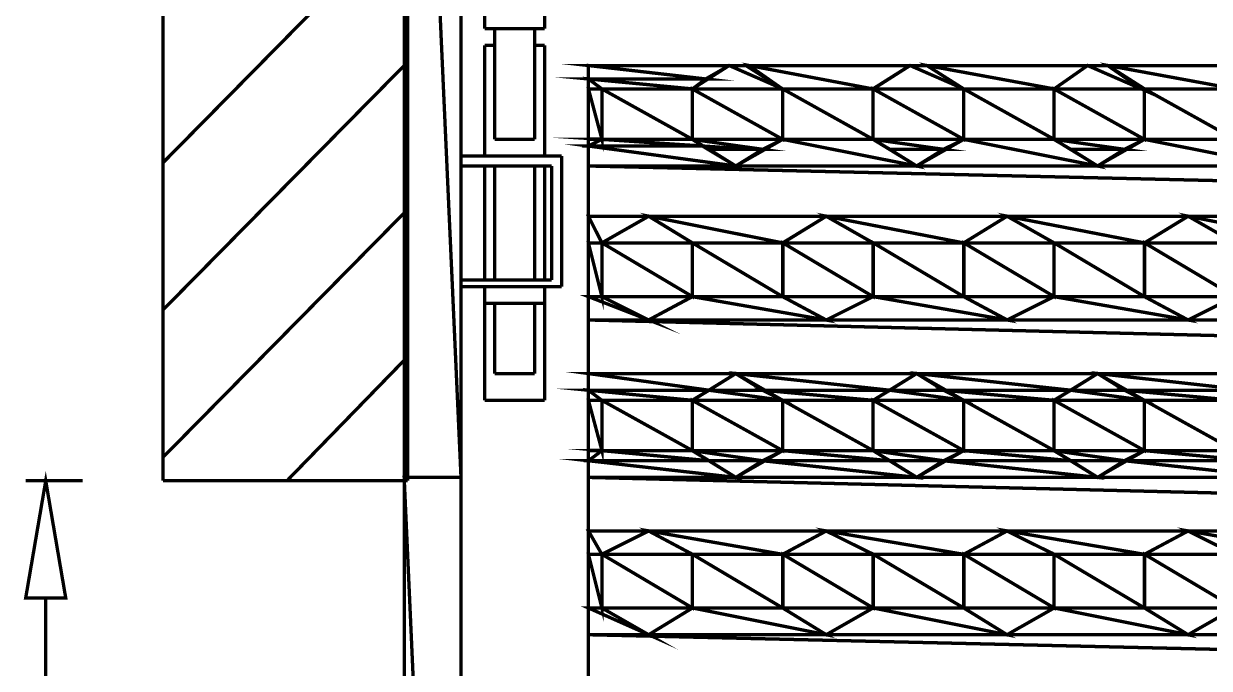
# Model space of a CAD drawing. Header units: metres. Extents: x 3290 to 4536, y 1562 to 1983.
# Drawn here: x 4145.68 to 4155, y 1692.69 to 1697.76 of the extents above; entities that cross this region are included whole.
import ezdxf

# ---------------------------------------------------------------- set-up
doc = ezdxf.new("R2010")
doc.units = ezdxf.units.M
for name, color, linetype in [('C00-00-00-BLACK', 7, 'Continuous'), ('C62-64-65', 252, 'Continuous'), ('C93-95-97', 253, 'Continuous'), ('CC6-C8-CA', 254, 'Continuous')]:
    doc.layers.add(name, color=color, linetype=linetype)

msp = doc.modelspace()

# ---------------------------------------------------------------- linework, layer by layer
at = {"layer": 'C00-00-00-BLACK', "const_width": 0.0263}
for points in [[(4146.7716, 1694.1671), (4146.7716, 1708.8327)], [(4148.6947, 1694.1671), (4148.6947, 1708.8594)], [(4148.6682, 1679.0556), (4148.6682, 1703.8042)], [(4149.115, 1703.6986), (4149.115, 1679.0556)], [(4146.7716, 1696.6683), (4148.6947, 1698.618)], [(4149.3008, 1698.2484), (4149.3008, 1697.7223)], [(4149.7741, 1698.2484), (4149.7741, 1697.7223)], [(4149.3008, 1697.7223), (4149.7741, 1697.7223)], [(4149.3795, 1697.7223), (4149.3795, 1696.8522)], [(4149.6952, 1697.7223), (4149.6952, 1696.8522)], [(4149.3008, 1697.5913), (4149.3795, 1697.5913)], [(4149.3008, 1696.7217), (4149.3008, 1697.5913)], [(4149.6952, 1697.5913), (4149.7741, 1697.5913)], [(4149.7741, 1696.7217), (4149.7741, 1697.5913)], [(4146.7716, 1695.5106), (4148.6947, 1697.4596)], [(4150.1172, 1697.4329), (4167.108, 1697.4329)], [(4150.1172, 1689.0604), (4150.1172, 1697.4329)], [(4150.935, 1697.249), (4151.2238, 1697.4329)], [(4151.3549, 1697.4329), (4151.6443, 1697.249)], [(4152.3555, 1697.249), (4152.6449, 1697.4329)], [(4152.7784, 1697.4329), (4153.0679, 1697.249)], [(4153.779, 1697.249), (4154.0418, 1697.4329)], [(4154.2001, 1697.4329), (4154.4889, 1697.249)], [(4150.1172, 1697.3273), (4150.2226, 1697.249)], [(4150.2226, 1697.249), (4150.2226, 1696.8522)], [(4150.935, 1697.249), (4150.935, 1696.8522)], [(4151.6443, 1697.249), (4151.6443, 1696.8522)], [(4152.3555, 1697.249), (4152.3555, 1696.8522)], [(4153.0679, 1697.249), (4153.0679, 1696.8522)], [(4153.779, 1697.249), (4153.779, 1696.8522)], [(4154.4889, 1697.249), (4154.4889, 1696.8522)], [(4149.6952, 1696.8522), (4149.3795, 1696.8522)], [(4150.1172, 1696.8), (4150.2226, 1696.8522)], [(4150.935, 1696.8522), (4151.276, 1696.6428)], [(4151.276, 1696.6428), (4151.6443, 1696.8522)], [(4152.3555, 1696.8522), (4152.6977, 1696.6428)], [(4152.6977, 1696.6428), (4153.0679, 1696.8522)], [(4153.779, 1696.8522), (4154.1206, 1696.6428)], [(4154.1206, 1696.6428), (4154.4889, 1696.8522)], [(4149.115, 1696.7217), (4149.9057, 1696.7217)], [(4149.9057, 1695.6944), (4149.9057, 1696.7217)], [(4149.115, 1696.6428), (4149.8271, 1696.6428)], [(4149.3008, 1695.7466), (4149.3008, 1696.6428)], [(4149.3795, 1696.6428), (4149.3795, 1695.7466)], [(4149.6952, 1696.6428), (4149.6952, 1695.7466)], [(4149.7741, 1695.7466), (4149.7741, 1696.6428)], [(4149.8271, 1695.7466), (4149.8271, 1696.6428)], [(4146.7716, 1694.3516), (4148.6947, 1696.3006)], [(4150.2226, 1696.0379), (4150.5905, 1696.2478)], [(4150.5905, 1696.2478), (4150.935, 1696.0379)], [(4151.6443, 1696.0379), (4151.9871, 1696.2478)], [(4151.9871, 1696.2478), (4152.3555, 1696.0379)], [(4153.0679, 1696.0379), (4153.4088, 1696.2478)], [(4153.4088, 1696.2478), (4153.779, 1696.0379)], [(4154.4889, 1696.0379), (4154.8324, 1696.2478)], [(4154.8324, 1696.2478), (4155.2001, 1696.0379)], [(4150.2226, 1696.0379), (4150.2226, 1695.6155)], [(4150.935, 1696.0379), (4150.935, 1695.6155)], [(4151.6443, 1696.0379), (4151.6443, 1695.6155)], [(4152.3555, 1696.0379), (4152.3555, 1695.6155)], [(4153.0679, 1696.0379), (4153.0679, 1695.6155)], [(4153.779, 1696.0379), (4153.779, 1695.6155)], [(4154.4889, 1696.0379), (4154.4889, 1695.6155)], [(4149.115, 1695.7466), (4149.8271, 1695.7466)], [(4149.115, 1695.6944), (4149.9057, 1695.6944)], [(4149.3008, 1694.8), (4149.3008, 1695.6944)], [(4149.7741, 1694.8), (4149.7741, 1695.6944)], [(4150.2226, 1695.6155), (4150.5905, 1695.4317)], [(4150.5905, 1695.4317), (4150.935, 1695.6155)], [(4151.6443, 1695.6155), (4151.9871, 1695.4317)], [(4151.9871, 1695.4317), (4152.3555, 1695.6155)], [(4153.0679, 1695.6155), (4153.4088, 1695.4317)], [(4153.4088, 1695.4317), (4153.779, 1695.6155)], [(4154.4889, 1695.6155), (4154.8324, 1695.4317)], [(4154.8324, 1695.4317), (4155.2001, 1695.6155)], [(4149.7741, 1695.5627), (4149.3008, 1695.5627)], [(4149.3795, 1695.5627), (4149.3795, 1695.0106)], [(4149.6952, 1695.5627), (4149.6952, 1695.0106)], [(4147.7464, 1694.1671), (4148.6947, 1695.1423)], [(4149.3795, 1695.0106), (4149.6952, 1695.0106)], [(4150.935, 1694.8), (4151.276, 1695.0106)], [(4151.276, 1695.0106), (4151.6443, 1694.8)], [(4152.3555, 1694.8), (4152.6977, 1695.0106)], [(4152.6977, 1695.0106), (4153.0679, 1694.8)], [(4153.779, 1694.8), (4154.1206, 1695.0106)], [(4154.1206, 1695.0106), (4154.4889, 1694.8)], [(4150.1172, 1694.8795), (4150.2226, 1694.8)], [(4149.3008, 1694.8), (4149.7741, 1694.8)], [(4150.2226, 1694.8), (4150.2226, 1694.4044)], [(4150.935, 1694.8), (4150.935, 1694.4044)], [(4151.6443, 1694.8), (4151.6443, 1694.4044)], [(4152.3555, 1694.8), (4152.3555, 1694.4044)], [(4153.0679, 1694.8), (4153.0679, 1694.4044)], [(4153.779, 1694.8), (4153.779, 1694.4044)], [(4154.4889, 1694.8), (4154.4889, 1694.4044)], [(4150.1172, 1694.3249), (4150.2226, 1694.4044)], [(4150.935, 1694.4044), (4151.276, 1694.1938)], [(4151.276, 1694.1938), (4151.6443, 1694.4044)], [(4152.3555, 1694.4044), (4152.6977, 1694.1938)], [(4152.6977, 1694.1938), (4153.0679, 1694.4044)], [(4153.779, 1694.4044), (4154.1206, 1694.1938)], [(4154.1206, 1694.1938), (4154.4889, 1694.4044)], [(4145.6922, 1694.1671), (4146.139, 1694.1671)], [(4146.7716, 1694.1671), (4148.6947, 1694.1671)], [(4150.2226, 1693.5889), (4150.5905, 1693.7727)], [(4150.5905, 1693.7727), (4150.935, 1693.5889)], [(4151.6443, 1693.5889), (4151.9871, 1693.7727)], [(4151.9871, 1693.7727), (4152.3555, 1693.5889)], [(4153.0679, 1693.5889), (4153.4088, 1693.7727)], [(4153.4088, 1693.7727), (4153.779, 1693.5889)], [(4154.4889, 1693.5889), (4154.8324, 1693.7727)], [(4154.8324, 1693.7727), (4155.2001, 1693.5889)], [(4150.2226, 1693.5889), (4150.2226, 1693.1671)], [(4150.935, 1693.5889), (4150.935, 1693.1671)], [(4151.6443, 1693.5889), (4151.6443, 1693.1671)], [(4152.3555, 1693.5889), (4152.3555, 1693.1671)], [(4153.0679, 1693.5889), (4153.0679, 1693.1671)], [(4153.779, 1693.5889), (4153.779, 1693.1671)], [(4154.4889, 1693.5889), (4154.4889, 1693.1671)], [(4145.8498, 1693.2454), (4145.8498, 1688.4815)], [(4150.2226, 1693.1671), (4150.5905, 1692.9566)], [(4150.5905, 1692.9566), (4150.935, 1693.1671)], [(4151.6443, 1693.1671), (4151.9871, 1692.9566)], [(4151.9871, 1692.9566), (4152.3555, 1693.1671)], [(4153.0679, 1693.1671), (4153.4088, 1692.9566)], [(4153.4088, 1692.9566), (4153.779, 1693.1671)], [(4154.4889, 1693.1671), (4154.8324, 1692.9566)], [(4154.8324, 1692.9566), (4155.2001, 1693.1671)]]:
    msp.add_lwpolyline(points, dxfattribs=at)
msp.add_lwpolyline([(4145.6922, 1693.2454), (4146.0071, 1693.2454), (4145.8498, 1694.1671), (4145.6922, 1693.2454)], close=True, dxfattribs=at)
at = {"layer": 'C00-00-00-BLACK'}
msp.add_lwpolyline([(4145.6922, 1693.2454), (4146.0071, 1693.2454), (4145.8498, 1694.1671), (4145.6922, 1693.2454)], close=True, dxfattribs=at)
at = {"layer": 'C62-64-65', "const_width": 0.0263}
for points in [[(4151.2238, 1697.4329), (4151.6443, 1697.249), (4150.935, 1697.249), (4151.2238, 1697.4329)], [(4151.3549, 1697.4329), (4151.2238, 1697.4329), (4151.6443, 1697.249), (4151.3549, 1697.4329)], [(4152.6461, 1697.4329), (4153.0679, 1697.249), (4152.3573, 1697.249), (4152.6461, 1697.4329)], [(4152.7784, 1697.4329), (4152.6461, 1697.4329), (4153.0679, 1697.249), (4152.7784, 1697.4329)], [(4154.0418, 1697.4329), (4154.4641, 1697.249), (4153.779, 1697.249), (4154.0418, 1697.4329)], [(4154.2001, 1697.4329), (4154.0418, 1697.4329), (4154.4641, 1697.249), (4154.2001, 1697.4329)], [(4150.1172, 1697.3273), (4150.2226, 1697.249), (4150.1172, 1697.249), (4150.1172, 1697.3273)], [(4150.1172, 1697.249), (4150.2226, 1696.854), (4150.1172, 1696.854), (4150.1172, 1697.249)], [(4150.2226, 1697.249), (4150.1172, 1697.249), (4150.2226, 1696.854), (4150.2226, 1697.249)], [(4151.6443, 1697.249), (4150.9331, 1697.249), (4151.6443, 1696.8522), (4151.6443, 1697.249)], [(4150.9331, 1697.249), (4151.6443, 1696.8522), (4150.9331, 1696.8522), (4150.9331, 1697.249)], [(4153.0679, 1697.249), (4152.3555, 1697.249), (4153.0679, 1696.8522), (4153.0679, 1697.249)], [(4152.3555, 1697.249), (4153.0679, 1696.8522), (4152.3555, 1696.8522), (4152.3555, 1697.249)], [(4154.4889, 1697.249), (4153.7772, 1697.249), (4154.4889, 1696.8522), (4154.4889, 1697.249)], [(4153.7772, 1697.249), (4154.4889, 1696.8522), (4153.7772, 1696.8522), (4153.7772, 1697.249)], [(4150.1172, 1696.8522), (4150.2226, 1696.8522), (4150.1172, 1696.8), (4150.1172, 1696.8522)], [(4151.6443, 1696.8522), (4150.9331, 1696.8522), (4151.4865, 1696.7739), (4151.6443, 1696.8522)], [(4150.9331, 1696.8522), (4151.4865, 1696.7739), (4151.0636, 1696.7739), (4150.9331, 1696.8522)], [(4153.0679, 1696.8522), (4152.3555, 1696.8522), (4152.9089, 1696.7739), (4153.0679, 1696.8522)], [(4152.3555, 1696.8522), (4152.9089, 1696.7739), (4152.4871, 1696.7739), (4152.3555, 1696.8522)], [(4154.4889, 1696.8522), (4153.7772, 1696.8522), (4154.3312, 1696.7739), (4154.4889, 1696.8522)], [(4153.7772, 1696.8522), (4154.3312, 1696.7739), (4153.9088, 1696.7739), (4153.7772, 1696.8522)], [(4151.0654, 1696.7739), (4151.4865, 1696.7739), (4151.276, 1696.6428), (4151.0654, 1696.7739)], [(4152.4871, 1696.7739), (4152.9089, 1696.7739), (4152.6977, 1696.6428), (4152.4871, 1696.7739)], [(4153.9107, 1696.7739), (4154.3312, 1696.7739), (4154.1206, 1696.6428), (4153.9107, 1696.7739)], [(4150.5905, 1696.2478), (4150.935, 1696.0379), (4150.2226, 1696.0379), (4150.5905, 1696.2478)], [(4151.9871, 1696.2478), (4152.3555, 1696.0379), (4151.6443, 1696.0379), (4151.9871, 1696.2478)], [(4153.4088, 1696.2478), (4153.779, 1696.0379), (4153.0679, 1696.0379), (4153.4088, 1696.2478)], [(4154.8324, 1696.2478), (4155.2001, 1696.0379), (4154.4889, 1696.0379), (4154.8324, 1696.2478)], [(4150.935, 1696.0379), (4150.2241, 1696.0379), (4150.935, 1695.6155), (4150.935, 1696.0379)], [(4150.2241, 1696.0379), (4150.935, 1695.6155), (4150.2241, 1695.6155), (4150.2241, 1696.0379)], [(4152.3555, 1696.0379), (4151.6461, 1696.0379), (4152.3555, 1695.6155), (4152.3555, 1696.0379)], [(4151.6461, 1696.0379), (4152.3555, 1695.6155), (4151.6461, 1695.6155), (4151.6461, 1696.0379)], [(4153.779, 1696.0379), (4153.0691, 1696.0379), (4153.779, 1695.6155), (4153.779, 1696.0379)], [(4153.0691, 1696.0379), (4153.779, 1695.6155), (4153.0691, 1695.6155), (4153.0691, 1696.0379)], [(4155.2001, 1696.0379), (4154.4902, 1696.0379), (4155.2001, 1695.6155), (4155.2001, 1696.0379)], [(4154.4902, 1696.0379), (4155.2001, 1695.6155), (4154.4902, 1695.6155), (4154.4902, 1696.0379)], [(4150.2226, 1695.6155), (4150.935, 1695.6155), (4150.5905, 1695.4317), (4150.2226, 1695.6155)], [(4151.6443, 1695.6155), (4152.3555, 1695.6155), (4151.9871, 1695.4317), (4151.6443, 1695.6155)], [(4153.0679, 1695.6155), (4153.779, 1695.6155), (4153.4088, 1695.4317), (4153.0679, 1695.6155)], [(4154.4889, 1695.6155), (4155.2001, 1695.6155), (4154.8324, 1695.4317), (4154.4889, 1695.6155)], [(4151.276, 1695.0106), (4151.4865, 1694.8795), (4151.0654, 1694.8795), (4151.276, 1695.0106)], [(4152.6977, 1695.0106), (4152.9089, 1694.8795), (4152.4871, 1694.8795), (4152.6977, 1695.0106)], [(4154.1206, 1695.0106), (4154.3312, 1694.8795), (4153.9107, 1694.8795), (4154.1206, 1695.0106)], [(4150.1172, 1694.8795), (4150.2226, 1694.8), (4150.1172, 1694.8), (4150.1172, 1694.8795)], [(4150.1172, 1694.8), (4150.2226, 1694.4062), (4150.1172, 1694.4062), (4150.1172, 1694.8)], [(4151.4865, 1694.8795), (4151.0636, 1694.8795), (4151.6443, 1694.8), (4151.4865, 1694.8795)], [(4151.0636, 1694.8795), (4151.6443, 1694.8), (4150.9331, 1694.8), (4151.0636, 1694.8795)], [(4152.9089, 1694.8795), (4152.4871, 1694.8795), (4153.0679, 1694.8), (4152.9089, 1694.8795)], [(4152.4871, 1694.8795), (4153.0679, 1694.8), (4152.3555, 1694.8), (4152.4871, 1694.8795)], [(4154.3312, 1694.8795), (4153.9088, 1694.8795), (4154.4889, 1694.8), (4154.3312, 1694.8795)], [(4153.9088, 1694.8795), (4154.4889, 1694.8), (4153.7772, 1694.8), (4153.9088, 1694.8795)], [(4150.2226, 1694.8), (4150.1172, 1694.8), (4150.2226, 1694.4062), (4150.2226, 1694.8)], [(4151.6443, 1694.8), (4150.9331, 1694.8), (4151.6443, 1694.4044), (4151.6443, 1694.8)], [(4150.9331, 1694.8), (4151.6443, 1694.4044), (4150.9331, 1694.4044), (4150.9331, 1694.8)], [(4153.0679, 1694.8), (4152.3555, 1694.8), (4153.0679, 1694.4044), (4153.0679, 1694.8)], [(4152.3555, 1694.8), (4153.0679, 1694.4044), (4152.3555, 1694.4044), (4152.3555, 1694.8)], [(4154.4889, 1694.8), (4153.7772, 1694.8), (4154.4889, 1694.4044), (4154.4889, 1694.8)], [(4153.7772, 1694.8), (4154.4889, 1694.4044), (4153.7772, 1694.4044), (4153.7772, 1694.8)], [(4150.1172, 1694.4044), (4150.2226, 1694.4044), (4150.1172, 1694.3249), (4150.1172, 1694.4044)], [(4151.6443, 1694.4044), (4150.9331, 1694.4044), (4151.4865, 1694.3249), (4151.6443, 1694.4044)], [(4150.9331, 1694.4044), (4151.4865, 1694.3249), (4151.0636, 1694.3249), (4150.9331, 1694.4044)], [(4153.0679, 1694.4044), (4152.3555, 1694.4044), (4152.9089, 1694.3249), (4153.0679, 1694.4044)], [(4152.3555, 1694.4044), (4152.9089, 1694.3249), (4152.4871, 1694.3249), (4152.3555, 1694.4044)], [(4154.4889, 1694.4044), (4153.7772, 1694.4044), (4154.3312, 1694.3249), (4154.4889, 1694.4044)], [(4153.7772, 1694.4044), (4154.3312, 1694.3249), (4153.9088, 1694.3249), (4153.7772, 1694.4044)], [(4151.0654, 1694.3249), (4151.4865, 1694.3249), (4151.276, 1694.1938), (4151.0654, 1694.3249)], [(4152.4871, 1694.3249), (4152.9089, 1694.3249), (4152.6977, 1694.1938), (4152.4871, 1694.3249)], [(4153.9107, 1694.3249), (4154.3312, 1694.3249), (4154.1206, 1694.1938), (4153.9107, 1694.3249)], [(4150.5905, 1693.7727), (4150.935, 1693.5889), (4150.2226, 1693.5889), (4150.5905, 1693.7727)], [(4151.9871, 1693.7727), (4152.3555, 1693.5889), (4151.6443, 1693.5889), (4151.9871, 1693.7727)], [(4153.4088, 1693.7727), (4153.779, 1693.5889), (4153.0679, 1693.5889), (4153.4088, 1693.7727)], [(4154.8324, 1693.7727), (4155.2001, 1693.5889), (4154.4889, 1693.5889), (4154.8324, 1693.7727)], [(4150.935, 1693.5889), (4150.2241, 1693.5889), (4150.935, 1693.1671), (4150.935, 1693.5889)], [(4150.2241, 1693.5889), (4150.935, 1693.1671), (4150.2241, 1693.1671), (4150.2241, 1693.5889)], [(4152.3555, 1693.5889), (4151.6461, 1693.5889), (4152.3555, 1693.1671), (4152.3555, 1693.5889)], [(4151.6461, 1693.5889), (4152.3555, 1693.1671), (4151.6461, 1693.1671), (4151.6461, 1693.5889)], [(4153.779, 1693.5889), (4153.0691, 1693.5889), (4153.779, 1693.1671), (4153.779, 1693.5889)], [(4153.0691, 1693.5889), (4153.779, 1693.1671), (4153.0691, 1693.1671), (4153.0691, 1693.5889)], [(4155.2001, 1693.5889), (4154.4902, 1693.5889), (4155.2001, 1693.1671), (4155.2001, 1693.5889)], [(4154.4902, 1693.5889), (4155.2001, 1693.1671), (4154.4902, 1693.1671), (4154.4902, 1693.5889)], [(4150.2226, 1693.1671), (4150.935, 1693.1671), (4150.5905, 1692.9566), (4150.2226, 1693.1671)], [(4151.6443, 1693.1671), (4152.3555, 1693.1671), (4151.9871, 1692.9566), (4151.6443, 1693.1671)], [(4153.0679, 1693.1671), (4153.779, 1693.1671), (4153.4088, 1692.9566), (4153.0679, 1693.1671)], [(4154.4889, 1693.1671), (4155.2001, 1693.1671), (4154.8324, 1692.9566), (4154.4889, 1693.1671)]]:
    msp.add_lwpolyline(points, close=True, dxfattribs=at)
at = {"layer": 'C62-64-65'}
for points in [[(4151.2238, 1697.4329), (4151.6443, 1697.249), (4150.935, 1697.249), (4151.2238, 1697.4329)], [(4151.3549, 1697.4329), (4151.2238, 1697.4329), (4151.6443, 1697.249), (4151.3549, 1697.4329)], [(4152.6461, 1697.4329), (4153.0679, 1697.249), (4152.3573, 1697.249), (4152.6461, 1697.4329)], [(4152.7784, 1697.4329), (4152.6461, 1697.4329), (4153.0679, 1697.249), (4152.7784, 1697.4329)], [(4154.0418, 1697.4329), (4154.4641, 1697.249), (4153.779, 1697.249), (4154.0418, 1697.4329)], [(4154.2001, 1697.4329), (4154.0418, 1697.4329), (4154.4641, 1697.249), (4154.2001, 1697.4329)], [(4150.1172, 1697.3273), (4150.2226, 1697.249), (4150.1172, 1697.249), (4150.1172, 1697.3273)], [(4150.2226, 1697.249), (4150.1172, 1697.249), (4150.2226, 1696.854), (4150.2226, 1697.249)], [(4150.1172, 1697.249), (4150.2226, 1696.854), (4150.1172, 1696.854), (4150.1172, 1697.249)], [(4151.6443, 1697.249), (4150.9331, 1697.249), (4151.6443, 1696.8522), (4151.6443, 1697.249)], [(4150.9331, 1697.249), (4151.6443, 1696.8522), (4150.9331, 1696.8522), (4150.9331, 1697.249)], [(4153.0679, 1697.249), (4152.3555, 1697.249), (4153.0679, 1696.8522), (4153.0679, 1697.249)], [(4152.3555, 1697.249), (4153.0679, 1696.8522), (4152.3555, 1696.8522), (4152.3555, 1697.249)], [(4154.4889, 1697.249), (4153.7772, 1697.249), (4154.4889, 1696.8522), (4154.4889, 1697.249)], [(4153.7772, 1697.249), (4154.4889, 1696.8522), (4153.7772, 1696.8522), (4153.7772, 1697.249)], [(4150.1172, 1696.8522), (4150.2226, 1696.8522), (4150.1172, 1696.8), (4150.1172, 1696.8522)], [(4151.6443, 1696.8522), (4150.9331, 1696.8522), (4151.4865, 1696.7739), (4151.6443, 1696.8522)], [(4150.9331, 1696.8522), (4151.4865, 1696.7739), (4151.0636, 1696.7739), (4150.9331, 1696.8522)], [(4153.0679, 1696.8522), (4152.3555, 1696.8522), (4152.9089, 1696.7739), (4153.0679, 1696.8522)], [(4152.3555, 1696.8522), (4152.9089, 1696.7739), (4152.4871, 1696.7739), (4152.3555, 1696.8522)], [(4154.4889, 1696.8522), (4153.7772, 1696.8522), (4154.3312, 1696.7739), (4154.4889, 1696.8522)], [(4153.7772, 1696.8522), (4154.3312, 1696.7739), (4153.9088, 1696.7739), (4153.7772, 1696.8522)], [(4151.0654, 1696.7739), (4151.4865, 1696.7739), (4151.276, 1696.6428), (4151.0654, 1696.7739)], [(4152.4871, 1696.7739), (4152.9089, 1696.7739), (4152.6977, 1696.6428), (4152.4871, 1696.7739)], [(4153.9107, 1696.7739), (4154.3312, 1696.7739), (4154.1206, 1696.6428), (4153.9107, 1696.7739)], [(4150.5905, 1696.2478), (4150.935, 1696.0379), (4150.2226, 1696.0379), (4150.5905, 1696.2478)], [(4151.9871, 1696.2478), (4152.3555, 1696.0379), (4151.6443, 1696.0379), (4151.9871, 1696.2478)], [(4153.4088, 1696.2478), (4153.779, 1696.0379), (4153.0679, 1696.0379), (4153.4088, 1696.2478)], [(4154.8324, 1696.2478), (4155.2001, 1696.0379), (4154.4889, 1696.0379), (4154.8324, 1696.2478)], [(4150.935, 1696.0379), (4150.2241, 1696.0379), (4150.935, 1695.6155), (4150.935, 1696.0379)], [(4150.2241, 1696.0379), (4150.935, 1695.6155), (4150.2241, 1695.6155), (4150.2241, 1696.0379)], [(4152.3555, 1696.0379), (4151.6461, 1696.0379), (4152.3555, 1695.6155), (4152.3555, 1696.0379)], [(4151.6461, 1696.0379), (4152.3555, 1695.6155), (4151.6461, 1695.6155), (4151.6461, 1696.0379)], [(4153.779, 1696.0379), (4153.0691, 1696.0379), (4153.779, 1695.6155), (4153.779, 1696.0379)], [(4153.0691, 1696.0379), (4153.779, 1695.6155), (4153.0691, 1695.6155), (4153.0691, 1696.0379)], [(4155.2001, 1696.0379), (4154.4902, 1696.0379), (4155.2001, 1695.6155), (4155.2001, 1696.0379)], [(4154.4902, 1696.0379), (4155.2001, 1695.6155), (4154.4902, 1695.6155), (4154.4902, 1696.0379)], [(4150.2226, 1695.6155), (4150.935, 1695.6155), (4150.5905, 1695.4317), (4150.2226, 1695.6155)], [(4151.6443, 1695.6155), (4152.3555, 1695.6155), (4151.9871, 1695.4317), (4151.6443, 1695.6155)], [(4153.0679, 1695.6155), (4153.779, 1695.6155), (4153.4088, 1695.4317), (4153.0679, 1695.6155)], [(4154.4889, 1695.6155), (4155.2001, 1695.6155), (4154.8324, 1695.4317), (4154.4889, 1695.6155)], [(4151.276, 1695.0106), (4151.4865, 1694.8795), (4151.0654, 1694.8795), (4151.276, 1695.0106)], [(4152.6977, 1695.0106), (4152.9089, 1694.8795), (4152.4871, 1694.8795), (4152.6977, 1695.0106)], [(4154.1206, 1695.0106), (4154.3312, 1694.8795), (4153.9107, 1694.8795), (4154.1206, 1695.0106)], [(4150.1172, 1694.8795), (4150.2226, 1694.8), (4150.1172, 1694.8), (4150.1172, 1694.8795)], [(4151.0636, 1694.8795), (4151.6443, 1694.8), (4150.9331, 1694.8), (4151.0636, 1694.8795)], [(4151.4865, 1694.8795), (4151.0636, 1694.8795), (4151.6443, 1694.8), (4151.4865, 1694.8795)], [(4152.4871, 1694.8795), (4153.0679, 1694.8), (4152.3555, 1694.8), (4152.4871, 1694.8795)], [(4152.9089, 1694.8795), (4152.4871, 1694.8795), (4153.0679, 1694.8), (4152.9089, 1694.8795)], [(4153.9088, 1694.8795), (4154.4889, 1694.8), (4153.7772, 1694.8), (4153.9088, 1694.8795)], [(4154.3312, 1694.8795), (4153.9088, 1694.8795), (4154.4889, 1694.8), (4154.3312, 1694.8795)], [(4150.2226, 1694.8), (4150.1172, 1694.8), (4150.2226, 1694.4062), (4150.2226, 1694.8)], [(4150.1172, 1694.8), (4150.2226, 1694.4062), (4150.1172, 1694.4062), (4150.1172, 1694.8)], [(4151.6443, 1694.8), (4150.9331, 1694.8), (4151.6443, 1694.4044), (4151.6443, 1694.8)], [(4150.9331, 1694.8), (4151.6443, 1694.4044), (4150.9331, 1694.4044), (4150.9331, 1694.8)], [(4153.0679, 1694.8), (4152.3555, 1694.8), (4153.0679, 1694.4044), (4153.0679, 1694.8)], [(4152.3555, 1694.8), (4153.0679, 1694.4044), (4152.3555, 1694.4044), (4152.3555, 1694.8)], [(4154.4889, 1694.8), (4153.7772, 1694.8), (4154.4889, 1694.4044), (4154.4889, 1694.8)], [(4153.7772, 1694.8), (4154.4889, 1694.4044), (4153.7772, 1694.4044), (4153.7772, 1694.8)], [(4150.1172, 1694.4044), (4150.2226, 1694.4044), (4150.1172, 1694.3249), (4150.1172, 1694.4044)], [(4151.6443, 1694.4044), (4150.9331, 1694.4044), (4151.4865, 1694.3249), (4151.6443, 1694.4044)], [(4150.9331, 1694.4044), (4151.4865, 1694.3249), (4151.0636, 1694.3249), (4150.9331, 1694.4044)], [(4153.0679, 1694.4044), (4152.3555, 1694.4044), (4152.9089, 1694.3249), (4153.0679, 1694.4044)], [(4152.3555, 1694.4044), (4152.9089, 1694.3249), (4152.4871, 1694.3249), (4152.3555, 1694.4044)], [(4154.4889, 1694.4044), (4153.7772, 1694.4044), (4154.3312, 1694.3249), (4154.4889, 1694.4044)], [(4153.7772, 1694.4044), (4154.3312, 1694.3249), (4153.9088, 1694.3249), (4153.7772, 1694.4044)], [(4151.0654, 1694.3249), (4151.4865, 1694.3249), (4151.276, 1694.1938), (4151.0654, 1694.3249)], [(4152.4871, 1694.3249), (4152.9089, 1694.3249), (4152.6977, 1694.1938), (4152.4871, 1694.3249)], [(4153.9107, 1694.3249), (4154.3312, 1694.3249), (4154.1206, 1694.1938), (4153.9107, 1694.3249)], [(4150.5905, 1693.7727), (4150.935, 1693.5889), (4150.2226, 1693.5889), (4150.5905, 1693.7727)], [(4151.9871, 1693.7727), (4152.3555, 1693.5889), (4151.6443, 1693.5889), (4151.9871, 1693.7727)], [(4153.4088, 1693.7727), (4153.779, 1693.5889), (4153.0679, 1693.5889), (4153.4088, 1693.7727)], [(4154.8324, 1693.7727), (4155.2001, 1693.5889), (4154.4889, 1693.5889), (4154.8324, 1693.7727)], [(4150.935, 1693.5889), (4150.2241, 1693.5889), (4150.935, 1693.1671), (4150.935, 1693.5889)], [(4150.2241, 1693.5889), (4150.935, 1693.1671), (4150.2241, 1693.1671), (4150.2241, 1693.5889)], [(4152.3555, 1693.5889), (4151.6461, 1693.5889), (4152.3555, 1693.1671), (4152.3555, 1693.5889)], [(4151.6461, 1693.5889), (4152.3555, 1693.1671), (4151.6461, 1693.1671), (4151.6461, 1693.5889)], [(4153.779, 1693.5889), (4153.0691, 1693.5889), (4153.779, 1693.1671), (4153.779, 1693.5889)], [(4153.0691, 1693.5889), (4153.779, 1693.1671), (4153.0691, 1693.1671), (4153.0691, 1693.5889)], [(4155.2001, 1693.5889), (4154.4902, 1693.5889), (4155.2001, 1693.1671), (4155.2001, 1693.5889)], [(4154.4902, 1693.5889), (4155.2001, 1693.1671), (4154.4902, 1693.1671), (4154.4902, 1693.5889)], [(4150.2226, 1693.1671), (4150.935, 1693.1671), (4150.5905, 1692.9566), (4150.2226, 1693.1671)], [(4151.6443, 1693.1671), (4152.3555, 1693.1671), (4151.9871, 1692.9566), (4151.6443, 1693.1671)], [(4153.0679, 1693.1671), (4153.779, 1693.1671), (4153.4088, 1692.9566), (4153.0679, 1693.1671)], [(4154.4889, 1693.1671), (4155.2001, 1693.1671), (4154.8324, 1692.9566), (4154.4889, 1693.1671)]]:
    msp.add_lwpolyline(points, close=True, dxfattribs=at)
at = {"layer": 'C93-95-97', "const_width": 0.0263}
for points in [[(4151.2238, 1697.4329), (4150.1172, 1697.4329), (4151.0393, 1697.3273), (4151.2238, 1697.4329)], [(4150.1172, 1697.4329), (4151.0393, 1697.3273), (4150.1172, 1697.3273), (4150.1172, 1697.4329)], [(4152.6449, 1697.4329), (4151.3797, 1697.4329), (4152.3536, 1697.249), (4152.6449, 1697.4329)], [(4151.3797, 1697.4329), (4152.3536, 1697.249), (4151.6424, 1697.249), (4151.3797, 1697.4329)], [(4154.0418, 1697.4329), (4152.7784, 1697.4329), (4153.779, 1697.249), (4154.0418, 1697.4329)], [(4152.7784, 1697.4329), (4153.779, 1697.249), (4153.0679, 1697.249), (4152.7784, 1697.4329)], [(4155.4647, 1697.4329), (4154.2014, 1697.4329), (4155.202, 1697.249), (4155.4647, 1697.4329)], [(4154.2014, 1697.4329), (4155.202, 1697.249), (4154.4902, 1697.249), (4154.2014, 1697.4329)], [(4151.0393, 1697.3273), (4150.1172, 1697.3273), (4150.935, 1697.249), (4151.0393, 1697.3273)], [(4150.1172, 1697.3273), (4150.935, 1697.249), (4150.2226, 1697.249), (4150.1172, 1697.3273)], [(4150.935, 1697.249), (4150.2226, 1697.249), (4150.935, 1696.8522), (4150.935, 1697.249)], [(4150.2226, 1697.249), (4150.935, 1696.8522), (4150.2226, 1696.8522), (4150.2226, 1697.249)], [(4152.3555, 1697.249), (4151.6443, 1697.249), (4152.3555, 1696.8522), (4152.3555, 1697.249)], [(4151.6443, 1697.249), (4152.3555, 1696.8522), (4151.6443, 1696.8522), (4151.6443, 1697.249)], [(4153.779, 1697.249), (4153.0679, 1697.249), (4153.779, 1696.8522), (4153.779, 1697.249)], [(4153.0679, 1697.249), (4153.779, 1696.8522), (4153.0679, 1696.8522), (4153.0679, 1697.249)], [(4155.2001, 1697.249), (4154.4889, 1697.249), (4155.2001, 1696.8522), (4155.2001, 1697.249)], [(4154.4889, 1697.249), (4155.2001, 1696.8522), (4154.4889, 1696.8522), (4154.4889, 1697.249)], [(4150.935, 1696.8522), (4150.2226, 1696.8522), (4151.0132, 1696.8), (4150.935, 1696.8522)], [(4151.0132, 1696.8), (4150.1172, 1696.8), (4151.276, 1696.6428), (4151.0132, 1696.8)], [(4150.2226, 1696.8522), (4151.0132, 1696.8), (4150.1172, 1696.8), (4150.2226, 1696.8522)], [(4150.1172, 1696.8), (4151.276, 1696.6428), (4150.1172, 1696.6428), (4150.1172, 1696.8)], [(4151.6443, 1696.8522), (4152.6977, 1696.6428), (4151.276, 1696.6428), (4151.6443, 1696.8522)], [(4152.3555, 1696.8522), (4151.6443, 1696.8522), (4152.6977, 1696.6428), (4152.3555, 1696.8522)], [(4153.0679, 1696.8522), (4154.1206, 1696.6428), (4152.6995, 1696.6428), (4153.0679, 1696.8522)], [(4153.779, 1696.8522), (4153.0679, 1696.8522), (4154.1206, 1696.6428), (4153.779, 1696.8522)], [(4154.4889, 1696.8522), (4155.5417, 1696.6428), (4154.1206, 1696.6428), (4154.4889, 1696.8522)], [(4155.2001, 1696.8522), (4154.4889, 1696.8522), (4155.5417, 1696.6428), (4155.2001, 1696.8522)], [(4150.1172, 1696.6428), (4167.108, 1696.2478), (4150.1172, 1696.2478), (4150.1172, 1696.6428)], [(4167.108, 1696.6428), (4150.1172, 1696.6428), (4167.108, 1696.2478), (4167.108, 1696.6428)], [(4150.5905, 1696.2478), (4150.1172, 1696.2478), (4150.2226, 1696.0379), (4150.5905, 1696.2478)], [(4150.1172, 1696.2478), (4150.2226, 1696.0379), (4150.1172, 1696.0379), (4150.1172, 1696.2478)], [(4151.9871, 1696.2478), (4150.5923, 1696.2478), (4151.6461, 1696.0379), (4151.9871, 1696.2478)], [(4150.5923, 1696.2478), (4151.6461, 1696.0379), (4150.935, 1696.0379), (4150.5923, 1696.2478)], [(4153.4088, 1696.2478), (4151.9859, 1696.2478), (4153.0679, 1696.0379), (4153.4088, 1696.2478)], [(4151.9859, 1696.2478), (4153.0679, 1696.0379), (4152.3555, 1696.0379), (4151.9859, 1696.2478)], [(4154.8324, 1696.2478), (4153.4088, 1696.2478), (4154.4902, 1696.0379), (4154.8324, 1696.2478)], [(4153.4088, 1696.2478), (4154.4902, 1696.0379), (4153.779, 1696.0379), (4153.4088, 1696.2478)], [(4156.2541, 1696.2478), (4154.8324, 1696.2478), (4155.8858, 1696.0379), (4156.2541, 1696.2478)], [(4154.8324, 1696.2478), (4155.8858, 1696.0379), (4155.2001, 1696.0379), (4154.8324, 1696.2478)], [(4150.1172, 1696.0379), (4150.2226, 1695.6155), (4150.1172, 1695.6155), (4150.1172, 1696.0379)], [(4150.2226, 1696.0379), (4150.1172, 1696.0379), (4150.2226, 1695.6155), (4150.2226, 1696.0379)], [(4151.6443, 1696.0379), (4150.935, 1696.0379), (4151.6443, 1695.6155), (4151.6443, 1696.0379)], [(4150.935, 1696.0379), (4151.6443, 1695.6155), (4150.935, 1695.6155), (4150.935, 1696.0379)], [(4153.0679, 1696.0379), (4152.3573, 1696.0379), (4153.0679, 1695.6155), (4153.0679, 1696.0379)], [(4152.3573, 1696.0379), (4153.0679, 1695.6155), (4152.3573, 1695.6155), (4152.3573, 1696.0379)], [(4154.4889, 1696.0379), (4153.779, 1696.0379), (4154.4889, 1695.6155), (4154.4889, 1696.0379)], [(4153.779, 1696.0379), (4154.4889, 1695.6155), (4153.779, 1695.6155), (4153.779, 1696.0379)], [(4150.2226, 1695.6155), (4150.1172, 1695.6155), (4150.5905, 1695.4317), (4150.2226, 1695.6155)], [(4150.1172, 1695.6155), (4150.5905, 1695.4317), (4150.1172, 1695.4317), (4150.1172, 1695.6155)], [(4150.9331, 1695.6155), (4151.9859, 1695.4317), (4150.5905, 1695.4317), (4150.9331, 1695.6155)], [(4151.6443, 1695.6155), (4150.9331, 1695.6155), (4151.9859, 1695.4317), (4151.6443, 1695.6155)], [(4152.3555, 1695.6155), (4153.4107, 1695.4317), (4151.9871, 1695.4317), (4152.3555, 1695.6155)], [(4153.0679, 1695.6155), (4152.3555, 1695.6155), (4153.4107, 1695.4317), (4153.0679, 1695.6155)], [(4153.7772, 1695.6155), (4154.8324, 1695.4317), (4153.4088, 1695.4317), (4153.7772, 1695.6155)], [(4154.4889, 1695.6155), (4153.7772, 1695.6155), (4154.8324, 1695.4317), (4154.4889, 1695.6155)], [(4155.202, 1695.6155), (4156.256, 1695.4317), (4154.8324, 1695.4317), (4155.202, 1695.6155)], [(4150.1172, 1695.4317), (4167.108, 1695.0106), (4150.1172, 1695.0106), (4150.1172, 1695.4317)], [(4167.108, 1695.4317), (4150.1172, 1695.4317), (4167.108, 1695.0106), (4167.108, 1695.4317)], [(4151.276, 1695.0106), (4150.1172, 1695.0106), (4151.0654, 1694.8795), (4151.276, 1695.0106)], [(4150.1172, 1695.0106), (4151.0654, 1694.8795), (4150.1172, 1694.8795), (4150.1172, 1695.0106)], [(4152.6977, 1695.0106), (4151.2741, 1695.0106), (4152.4871, 1694.8795), (4152.6977, 1695.0106)], [(4151.2741, 1695.0106), (4152.4871, 1694.8795), (4151.4865, 1694.8795), (4151.2741, 1695.0106)], [(4154.1206, 1695.0106), (4152.6977, 1695.0106), (4153.9107, 1694.8795), (4154.1206, 1695.0106)], [(4152.6977, 1695.0106), (4153.9107, 1694.8795), (4152.9089, 1694.8795), (4152.6977, 1695.0106)], [(4155.5436, 1695.0106), (4154.1219, 1695.0106), (4155.3076, 1694.8795), (4155.5436, 1695.0106)], [(4154.1219, 1695.0106), (4155.3076, 1694.8795), (4154.3324, 1694.8795), (4154.1219, 1695.0106)], [(4151.0654, 1694.8795), (4150.1172, 1694.8795), (4150.935, 1694.8), (4151.0654, 1694.8795)], [(4150.1172, 1694.8795), (4150.935, 1694.8), (4150.2226, 1694.8), (4150.1172, 1694.8795)], [(4152.4871, 1694.8795), (4151.4865, 1694.8795), (4152.3555, 1694.8), (4152.4871, 1694.8795)], [(4151.4865, 1694.8795), (4152.3555, 1694.8), (4151.6443, 1694.8), (4151.4865, 1694.8795)], [(4153.9107, 1694.8795), (4152.9089, 1694.8795), (4153.779, 1694.8), (4153.9107, 1694.8795)], [(4152.9089, 1694.8795), (4153.779, 1694.8), (4153.0679, 1694.8), (4152.9089, 1694.8795)], [(4155.3324, 1694.8795), (4154.3312, 1694.8795), (4155.2001, 1694.8), (4155.3324, 1694.8795)], [(4154.3312, 1694.8795), (4155.2001, 1694.8), (4154.4889, 1694.8), (4154.3312, 1694.8795)], [(4150.935, 1694.8), (4150.2226, 1694.8), (4150.935, 1694.4044), (4150.935, 1694.8)], [(4150.2226, 1694.8), (4150.935, 1694.4044), (4150.2226, 1694.4044), (4150.2226, 1694.8)], [(4152.3555, 1694.8), (4151.6443, 1694.8), (4152.3555, 1694.4044), (4152.3555, 1694.8)], [(4151.6443, 1694.8), (4152.3555, 1694.4044), (4151.6443, 1694.4044), (4151.6443, 1694.8)], [(4153.779, 1694.8), (4153.0679, 1694.8), (4153.779, 1694.4044), (4153.779, 1694.8)], [(4153.0679, 1694.8), (4153.779, 1694.4044), (4153.0679, 1694.4044), (4153.0679, 1694.8)], [(4155.2001, 1694.8), (4154.4889, 1694.8), (4155.2001, 1694.4044), (4155.2001, 1694.8)], [(4154.4889, 1694.8), (4155.2001, 1694.4044), (4154.4889, 1694.4044), (4154.4889, 1694.8)], [(4150.935, 1694.4044), (4150.2226, 1694.4044), (4151.0654, 1694.3249), (4150.935, 1694.4044)], [(4150.2226, 1694.4044), (4151.0654, 1694.3249), (4150.1172, 1694.3249), (4150.2226, 1694.4044)], [(4152.3555, 1694.4044), (4151.6443, 1694.4044), (4152.4871, 1694.3249), (4152.3555, 1694.4044)], [(4151.6443, 1694.4044), (4152.4871, 1694.3249), (4151.4865, 1694.3249), (4151.6443, 1694.4044)], [(4153.779, 1694.4044), (4153.0679, 1694.4044), (4153.9107, 1694.3249), (4153.779, 1694.4044)], [(4153.0679, 1694.4044), (4153.9107, 1694.3249), (4152.9089, 1694.3249), (4153.0679, 1694.4044)], [(4155.2001, 1694.4044), (4154.4889, 1694.4044), (4155.3324, 1694.3249), (4155.2001, 1694.4044)], [(4154.4889, 1694.4044), (4155.3324, 1694.3249), (4154.3312, 1694.3249), (4154.4889, 1694.4044)], [(4151.0654, 1694.3249), (4150.1172, 1694.3249), (4151.276, 1694.1938), (4151.0654, 1694.3249)], [(4150.1172, 1694.3249), (4151.276, 1694.1938), (4150.1172, 1694.1938), (4150.1172, 1694.3249)], [(4151.4865, 1694.3249), (4152.6995, 1694.1938), (4151.276, 1694.1938), (4151.4865, 1694.3249)], [(4152.4871, 1694.3249), (4151.4865, 1694.3249), (4152.6995, 1694.1938), (4152.4871, 1694.3249)], [(4152.9089, 1694.3249), (4154.1219, 1694.1938), (4152.6995, 1694.1938), (4152.9089, 1694.3249)], [(4153.9107, 1694.3249), (4152.9089, 1694.3249), (4154.1219, 1694.1938), (4153.9107, 1694.3249)], [(4154.3312, 1694.3249), (4155.5436, 1694.1938), (4154.1206, 1694.1938), (4154.3312, 1694.3249)], [(4155.3324, 1694.3249), (4154.3312, 1694.3249), (4155.5436, 1694.1938), (4155.3324, 1694.3249)], [(4150.1172, 1694.1938), (4167.108, 1693.7727), (4150.1172, 1693.7727), (4150.1172, 1694.1938)], [(4167.108, 1694.1938), (4150.1172, 1694.1938), (4167.108, 1693.7727), (4167.108, 1694.1938)], [(4150.5905, 1693.7727), (4150.1172, 1693.7727), (4150.2226, 1693.5889), (4150.5905, 1693.7727)], [(4150.1172, 1693.7727), (4150.2226, 1693.5889), (4150.1172, 1693.5889), (4150.1172, 1693.7727)], [(4151.9871, 1693.7727), (4150.5905, 1693.7727), (4151.6443, 1693.5889), (4151.9871, 1693.7727)], [(4150.5905, 1693.7727), (4151.6443, 1693.5889), (4150.935, 1693.5889), (4150.5905, 1693.7727)], [(4153.4088, 1693.7727), (4151.9859, 1693.7727), (4153.0679, 1693.5889), (4153.4088, 1693.7727)], [(4151.9859, 1693.7727), (4153.0679, 1693.5889), (4152.3555, 1693.5889), (4151.9859, 1693.7727)], [(4154.8324, 1693.7727), (4153.4088, 1693.7727), (4154.4889, 1693.5889), (4154.8324, 1693.7727)], [(4153.4088, 1693.7727), (4154.4889, 1693.5889), (4153.7772, 1693.5889), (4153.4088, 1693.7727)], [(4156.2541, 1693.7727), (4154.8324, 1693.7727), (4155.8858, 1693.5889), (4156.2541, 1693.7727)], [(4154.8324, 1693.7727), (4155.8858, 1693.5889), (4155.2001, 1693.5889), (4154.8324, 1693.7727)], [(4150.1172, 1693.5889), (4150.2226, 1693.1671), (4150.1172, 1693.1671), (4150.1172, 1693.5889)], [(4150.2226, 1693.5889), (4150.1172, 1693.5889), (4150.2226, 1693.1671), (4150.2226, 1693.5889)], [(4151.6443, 1693.5889), (4150.935, 1693.5889), (4151.6443, 1693.1671), (4151.6443, 1693.5889)], [(4150.935, 1693.5889), (4151.6443, 1693.1671), (4150.935, 1693.1671), (4150.935, 1693.5889)], [(4153.0679, 1693.5889), (4152.3573, 1693.5889), (4153.0679, 1693.1671), (4153.0679, 1693.5889)], [(4152.3573, 1693.5889), (4153.0679, 1693.1671), (4152.3573, 1693.1671), (4152.3573, 1693.5889)], [(4154.4889, 1693.5889), (4153.779, 1693.5889), (4154.4889, 1693.1671), (4154.4889, 1693.5889)], [(4153.779, 1693.5889), (4154.4889, 1693.1671), (4153.779, 1693.1671), (4153.779, 1693.5889)], [(4150.2226, 1693.1671), (4150.1172, 1693.1671), (4150.5905, 1692.9566), (4150.2226, 1693.1671)], [(4150.1172, 1693.1671), (4150.5905, 1692.9566), (4150.1172, 1692.9566), (4150.1172, 1693.1671)], [(4150.935, 1693.1671), (4151.9871, 1692.9566), (4150.5905, 1692.9566), (4150.935, 1693.1671)], [(4151.6443, 1693.1671), (4150.935, 1693.1671), (4151.9871, 1692.9566), (4151.6443, 1693.1671)], [(4152.3555, 1693.1671), (4153.4088, 1692.9566), (4151.9871, 1692.9566), (4152.3555, 1693.1671)], [(4153.0679, 1693.1671), (4152.3555, 1693.1671), (4153.4088, 1692.9566), (4153.0679, 1693.1671)], [(4153.779, 1693.1671), (4154.8324, 1692.9566), (4153.4088, 1692.9566), (4153.779, 1693.1671)], [(4154.4889, 1693.1671), (4153.779, 1693.1671), (4154.8324, 1692.9566), (4154.4889, 1693.1671)], [(4155.2001, 1693.1671), (4156.2541, 1692.9566), (4154.8324, 1692.9566), (4155.2001, 1693.1671)], [(4150.1172, 1692.9566), (4167.108, 1692.5616), (4150.1172, 1692.5616), (4150.1172, 1692.9566)], [(4167.108, 1692.9566), (4150.1172, 1692.9566), (4167.108, 1692.5616), (4167.108, 1692.9566)]]:
    msp.add_lwpolyline(points, close=True, dxfattribs=at)
at = {"layer": 'C93-95-97'}
for points in [[(4151.2238, 1697.4329), (4150.1172, 1697.4329), (4151.0393, 1697.3273), (4151.2238, 1697.4329)], [(4150.1172, 1697.4329), (4151.0393, 1697.3273), (4150.1172, 1697.3273), (4150.1172, 1697.4329)], [(4152.6449, 1697.4329), (4151.3797, 1697.4329), (4152.3536, 1697.249), (4152.6449, 1697.4329)], [(4151.3797, 1697.4329), (4152.3536, 1697.249), (4151.6424, 1697.249), (4151.3797, 1697.4329)], [(4154.0418, 1697.4329), (4152.7784, 1697.4329), (4153.779, 1697.249), (4154.0418, 1697.4329)], [(4152.7784, 1697.4329), (4153.779, 1697.249), (4153.0679, 1697.249), (4152.7784, 1697.4329)], [(4155.4647, 1697.4329), (4154.2014, 1697.4329), (4155.202, 1697.249), (4155.4647, 1697.4329)], [(4154.2014, 1697.4329), (4155.202, 1697.249), (4154.4902, 1697.249), (4154.2014, 1697.4329)], [(4151.0393, 1697.3273), (4150.1172, 1697.3273), (4150.935, 1697.249), (4151.0393, 1697.3273)], [(4150.1172, 1697.3273), (4150.935, 1697.249), (4150.2226, 1697.249), (4150.1172, 1697.3273)], [(4150.935, 1697.249), (4150.2226, 1697.249), (4150.935, 1696.8522), (4150.935, 1697.249)], [(4150.2226, 1697.249), (4150.935, 1696.8522), (4150.2226, 1696.8522), (4150.2226, 1697.249)], [(4152.3555, 1697.249), (4151.6443, 1697.249), (4152.3555, 1696.8522), (4152.3555, 1697.249)], [(4151.6443, 1697.249), (4152.3555, 1696.8522), (4151.6443, 1696.8522), (4151.6443, 1697.249)], [(4153.779, 1697.249), (4153.0679, 1697.249), (4153.779, 1696.8522), (4153.779, 1697.249)], [(4153.0679, 1697.249), (4153.779, 1696.8522), (4153.0679, 1696.8522), (4153.0679, 1697.249)], [(4155.2001, 1697.249), (4154.4889, 1697.249), (4155.2001, 1696.8522), (4155.2001, 1697.249)], [(4154.4889, 1697.249), (4155.2001, 1696.8522), (4154.4889, 1696.8522), (4154.4889, 1697.249)], [(4150.2226, 1696.8522), (4151.0132, 1696.8), (4150.1172, 1696.8), (4150.2226, 1696.8522)], [(4150.935, 1696.8522), (4150.2226, 1696.8522), (4151.0132, 1696.8), (4150.935, 1696.8522)], [(4151.6443, 1696.8522), (4152.6977, 1696.6428), (4151.276, 1696.6428), (4151.6443, 1696.8522)], [(4152.3555, 1696.8522), (4151.6443, 1696.8522), (4152.6977, 1696.6428), (4152.3555, 1696.8522)], [(4153.0679, 1696.8522), (4154.1206, 1696.6428), (4152.6995, 1696.6428), (4153.0679, 1696.8522)], [(4153.779, 1696.8522), (4153.0679, 1696.8522), (4154.1206, 1696.6428), (4153.779, 1696.8522)], [(4154.4889, 1696.8522), (4155.5417, 1696.6428), (4154.1206, 1696.6428), (4154.4889, 1696.8522)], [(4155.2001, 1696.8522), (4154.4889, 1696.8522), (4155.5417, 1696.6428), (4155.2001, 1696.8522)], [(4151.0132, 1696.8), (4150.1172, 1696.8), (4151.276, 1696.6428), (4151.0132, 1696.8)], [(4150.1172, 1696.8), (4151.276, 1696.6428), (4150.1172, 1696.6428), (4150.1172, 1696.8)], [(4167.108, 1696.6428), (4150.1172, 1696.6428), (4167.108, 1696.2478), (4167.108, 1696.6428)], [(4150.1172, 1696.6428), (4167.108, 1696.2478), (4150.1172, 1696.2478), (4150.1172, 1696.6428)], [(4150.5905, 1696.2478), (4150.1172, 1696.2478), (4150.2226, 1696.0379), (4150.5905, 1696.2478)], [(4150.1172, 1696.2478), (4150.2226, 1696.0379), (4150.1172, 1696.0379), (4150.1172, 1696.2478)], [(4151.9871, 1696.2478), (4150.5923, 1696.2478), (4151.6461, 1696.0379), (4151.9871, 1696.2478)], [(4150.5923, 1696.2478), (4151.6461, 1696.0379), (4150.935, 1696.0379), (4150.5923, 1696.2478)], [(4153.4088, 1696.2478), (4151.9859, 1696.2478), (4153.0679, 1696.0379), (4153.4088, 1696.2478)], [(4151.9859, 1696.2478), (4153.0679, 1696.0379), (4152.3555, 1696.0379), (4151.9859, 1696.2478)], [(4154.8324, 1696.2478), (4153.4088, 1696.2478), (4154.4902, 1696.0379), (4154.8324, 1696.2478)], [(4153.4088, 1696.2478), (4154.4902, 1696.0379), (4153.779, 1696.0379), (4153.4088, 1696.2478)], [(4156.2541, 1696.2478), (4154.8324, 1696.2478), (4155.8858, 1696.0379), (4156.2541, 1696.2478)], [(4154.8324, 1696.2478), (4155.8858, 1696.0379), (4155.2001, 1696.0379), (4154.8324, 1696.2478)], [(4150.2226, 1696.0379), (4150.1172, 1696.0379), (4150.2226, 1695.6155), (4150.2226, 1696.0379)], [(4150.1172, 1696.0379), (4150.2226, 1695.6155), (4150.1172, 1695.6155), (4150.1172, 1696.0379)], [(4151.6443, 1696.0379), (4150.935, 1696.0379), (4151.6443, 1695.6155), (4151.6443, 1696.0379)], [(4150.935, 1696.0379), (4151.6443, 1695.6155), (4150.935, 1695.6155), (4150.935, 1696.0379)], [(4153.0679, 1696.0379), (4152.3573, 1696.0379), (4153.0679, 1695.6155), (4153.0679, 1696.0379)], [(4152.3573, 1696.0379), (4153.0679, 1695.6155), (4152.3573, 1695.6155), (4152.3573, 1696.0379)], [(4154.4889, 1696.0379), (4153.779, 1696.0379), (4154.4889, 1695.6155), (4154.4889, 1696.0379)], [(4153.779, 1696.0379), (4154.4889, 1695.6155), (4153.779, 1695.6155), (4153.779, 1696.0379)], [(4150.2226, 1695.6155), (4150.1172, 1695.6155), (4150.5905, 1695.4317), (4150.2226, 1695.6155)], [(4150.1172, 1695.6155), (4150.5905, 1695.4317), (4150.1172, 1695.4317), (4150.1172, 1695.6155)], [(4150.9331, 1695.6155), (4151.9859, 1695.4317), (4150.5905, 1695.4317), (4150.9331, 1695.6155)], [(4151.6443, 1695.6155), (4150.9331, 1695.6155), (4151.9859, 1695.4317), (4151.6443, 1695.6155)], [(4152.3555, 1695.6155), (4153.4107, 1695.4317), (4151.9871, 1695.4317), (4152.3555, 1695.6155)], [(4153.0679, 1695.6155), (4152.3555, 1695.6155), (4153.4107, 1695.4317), (4153.0679, 1695.6155)], [(4153.7772, 1695.6155), (4154.8324, 1695.4317), (4153.4088, 1695.4317), (4153.7772, 1695.6155)], [(4154.4889, 1695.6155), (4153.7772, 1695.6155), (4154.8324, 1695.4317), (4154.4889, 1695.6155)], [(4155.202, 1695.6155), (4156.256, 1695.4317), (4154.8324, 1695.4317), (4155.202, 1695.6155)], [(4167.108, 1695.4317), (4150.1172, 1695.4317), (4167.108, 1695.0106), (4167.108, 1695.4317)], [(4150.1172, 1695.4317), (4167.108, 1695.0106), (4150.1172, 1695.0106), (4150.1172, 1695.4317)], [(4151.276, 1695.0106), (4150.1172, 1695.0106), (4151.0654, 1694.8795), (4151.276, 1695.0106)], [(4150.1172, 1695.0106), (4151.0654, 1694.8795), (4150.1172, 1694.8795), (4150.1172, 1695.0106)], [(4152.6977, 1695.0106), (4151.2741, 1695.0106), (4152.4871, 1694.8795), (4152.6977, 1695.0106)], [(4151.2741, 1695.0106), (4152.4871, 1694.8795), (4151.4865, 1694.8795), (4151.2741, 1695.0106)], [(4154.1206, 1695.0106), (4152.6977, 1695.0106), (4153.9107, 1694.8795), (4154.1206, 1695.0106)], [(4152.6977, 1695.0106), (4153.9107, 1694.8795), (4152.9089, 1694.8795), (4152.6977, 1695.0106)], [(4155.5436, 1695.0106), (4154.1219, 1695.0106), (4155.3076, 1694.8795), (4155.5436, 1695.0106)], [(4154.1219, 1695.0106), (4155.3076, 1694.8795), (4154.3324, 1694.8795), (4154.1219, 1695.0106)], [(4151.0654, 1694.8795), (4150.1172, 1694.8795), (4150.935, 1694.8), (4151.0654, 1694.8795)], [(4150.1172, 1694.8795), (4150.935, 1694.8), (4150.2226, 1694.8), (4150.1172, 1694.8795)], [(4152.4871, 1694.8795), (4151.4865, 1694.8795), (4152.3555, 1694.8), (4152.4871, 1694.8795)], [(4151.4865, 1694.8795), (4152.3555, 1694.8), (4151.6443, 1694.8), (4151.4865, 1694.8795)], [(4153.9107, 1694.8795), (4152.9089, 1694.8795), (4153.779, 1694.8), (4153.9107, 1694.8795)], [(4152.9089, 1694.8795), (4153.779, 1694.8), (4153.0679, 1694.8), (4152.9089, 1694.8795)], [(4155.3324, 1694.8795), (4154.3312, 1694.8795), (4155.2001, 1694.8), (4155.3324, 1694.8795)], [(4154.3312, 1694.8795), (4155.2001, 1694.8), (4154.4889, 1694.8), (4154.3312, 1694.8795)], [(4150.935, 1694.8), (4150.2226, 1694.8), (4150.935, 1694.4044), (4150.935, 1694.8)], [(4150.2226, 1694.8), (4150.935, 1694.4044), (4150.2226, 1694.4044), (4150.2226, 1694.8)], [(4152.3555, 1694.8), (4151.6443, 1694.8), (4152.3555, 1694.4044), (4152.3555, 1694.8)], [(4151.6443, 1694.8), (4152.3555, 1694.4044), (4151.6443, 1694.4044), (4151.6443, 1694.8)], [(4153.779, 1694.8), (4153.0679, 1694.8), (4153.779, 1694.4044), (4153.779, 1694.8)], [(4153.0679, 1694.8), (4153.779, 1694.4044), (4153.0679, 1694.4044), (4153.0679, 1694.8)], [(4155.2001, 1694.8), (4154.4889, 1694.8), (4155.2001, 1694.4044), (4155.2001, 1694.8)], [(4154.4889, 1694.8), (4155.2001, 1694.4044), (4154.4889, 1694.4044), (4154.4889, 1694.8)], [(4150.2226, 1694.4044), (4151.0654, 1694.3249), (4150.1172, 1694.3249), (4150.2226, 1694.4044)], [(4150.935, 1694.4044), (4150.2226, 1694.4044), (4151.0654, 1694.3249), (4150.935, 1694.4044)], [(4151.6443, 1694.4044), (4152.4871, 1694.3249), (4151.4865, 1694.3249), (4151.6443, 1694.4044)], [(4152.3555, 1694.4044), (4151.6443, 1694.4044), (4152.4871, 1694.3249), (4152.3555, 1694.4044)], [(4153.0679, 1694.4044), (4153.9107, 1694.3249), (4152.9089, 1694.3249), (4153.0679, 1694.4044)], [(4153.779, 1694.4044), (4153.0679, 1694.4044), (4153.9107, 1694.3249), (4153.779, 1694.4044)], [(4154.4889, 1694.4044), (4155.3324, 1694.3249), (4154.3312, 1694.3249), (4154.4889, 1694.4044)], [(4155.2001, 1694.4044), (4154.4889, 1694.4044), (4155.3324, 1694.3249), (4155.2001, 1694.4044)], [(4151.0654, 1694.3249), (4150.1172, 1694.3249), (4151.276, 1694.1938), (4151.0654, 1694.3249)], [(4150.1172, 1694.3249), (4151.276, 1694.1938), (4150.1172, 1694.1938), (4150.1172, 1694.3249)], [(4151.4865, 1694.3249), (4152.6995, 1694.1938), (4151.276, 1694.1938), (4151.4865, 1694.3249)], [(4152.4871, 1694.3249), (4151.4865, 1694.3249), (4152.6995, 1694.1938), (4152.4871, 1694.3249)], [(4152.9089, 1694.3249), (4154.1219, 1694.1938), (4152.6995, 1694.1938), (4152.9089, 1694.3249)], [(4153.9107, 1694.3249), (4152.9089, 1694.3249), (4154.1219, 1694.1938), (4153.9107, 1694.3249)], [(4154.3312, 1694.3249), (4155.5436, 1694.1938), (4154.1206, 1694.1938), (4154.3312, 1694.3249)], [(4155.3324, 1694.3249), (4154.3312, 1694.3249), (4155.5436, 1694.1938), (4155.3324, 1694.3249)], [(4167.108, 1694.1938), (4150.1172, 1694.1938), (4167.108, 1693.7727), (4167.108, 1694.1938)], [(4150.1172, 1694.1938), (4167.108, 1693.7727), (4150.1172, 1693.7727), (4150.1172, 1694.1938)], [(4150.5905, 1693.7727), (4150.1172, 1693.7727), (4150.2226, 1693.5889), (4150.5905, 1693.7727)], [(4150.1172, 1693.7727), (4150.2226, 1693.5889), (4150.1172, 1693.5889), (4150.1172, 1693.7727)], [(4151.9871, 1693.7727), (4150.5905, 1693.7727), (4151.6443, 1693.5889), (4151.9871, 1693.7727)], [(4150.5905, 1693.7727), (4151.6443, 1693.5889), (4150.935, 1693.5889), (4150.5905, 1693.7727)], [(4153.4088, 1693.7727), (4151.9859, 1693.7727), (4153.0679, 1693.5889), (4153.4088, 1693.7727)], [(4151.9859, 1693.7727), (4153.0679, 1693.5889), (4152.3555, 1693.5889), (4151.9859, 1693.7727)], [(4154.8324, 1693.7727), (4153.4088, 1693.7727), (4154.4889, 1693.5889), (4154.8324, 1693.7727)], [(4153.4088, 1693.7727), (4154.4889, 1693.5889), (4153.7772, 1693.5889), (4153.4088, 1693.7727)], [(4156.2541, 1693.7727), (4154.8324, 1693.7727), (4155.8858, 1693.5889), (4156.2541, 1693.7727)], [(4154.8324, 1693.7727), (4155.8858, 1693.5889), (4155.2001, 1693.5889), (4154.8324, 1693.7727)], [(4150.2226, 1693.5889), (4150.1172, 1693.5889), (4150.2226, 1693.1671), (4150.2226, 1693.5889)], [(4150.1172, 1693.5889), (4150.2226, 1693.1671), (4150.1172, 1693.1671), (4150.1172, 1693.5889)], [(4151.6443, 1693.5889), (4150.935, 1693.5889), (4151.6443, 1693.1671), (4151.6443, 1693.5889)], [(4150.935, 1693.5889), (4151.6443, 1693.1671), (4150.935, 1693.1671), (4150.935, 1693.5889)], [(4153.0679, 1693.5889), (4152.3573, 1693.5889), (4153.0679, 1693.1671), (4153.0679, 1693.5889)], [(4152.3573, 1693.5889), (4153.0679, 1693.1671), (4152.3573, 1693.1671), (4152.3573, 1693.5889)], [(4154.4889, 1693.5889), (4153.779, 1693.5889), (4154.4889, 1693.1671), (4154.4889, 1693.5889)], [(4153.779, 1693.5889), (4154.4889, 1693.1671), (4153.779, 1693.1671), (4153.779, 1693.5889)], [(4150.2226, 1693.1671), (4150.1172, 1693.1671), (4150.5905, 1692.9566), (4150.2226, 1693.1671)], [(4150.1172, 1693.1671), (4150.5905, 1692.9566), (4150.1172, 1692.9566), (4150.1172, 1693.1671)], [(4150.935, 1693.1671), (4151.9871, 1692.9566), (4150.5905, 1692.9566), (4150.935, 1693.1671)], [(4151.6443, 1693.1671), (4150.935, 1693.1671), (4151.9871, 1692.9566), (4151.6443, 1693.1671)], [(4152.3555, 1693.1671), (4153.4088, 1692.9566), (4151.9871, 1692.9566), (4152.3555, 1693.1671)], [(4153.0679, 1693.1671), (4152.3555, 1693.1671), (4153.4088, 1692.9566), (4153.0679, 1693.1671)], [(4153.779, 1693.1671), (4154.8324, 1692.9566), (4153.4088, 1692.9566), (4153.779, 1693.1671)], [(4154.4889, 1693.1671), (4153.779, 1693.1671), (4154.8324, 1692.9566), (4154.4889, 1693.1671)], [(4155.2001, 1693.1671), (4156.2541, 1692.9566), (4154.8324, 1692.9566), (4155.2001, 1693.1671)], [(4167.108, 1692.9566), (4150.1172, 1692.9566), (4167.108, 1692.5616), (4167.108, 1692.9566)], [(4150.1172, 1692.9566), (4167.108, 1692.5616), (4150.1172, 1692.5616), (4150.1172, 1692.9566)]]:
    msp.add_lwpolyline(points, close=True, dxfattribs=at)
at = {"layer": 'CC6-C8-CA', "const_width": 0.0263}
for points in [[(4148.6947, 1703.5148), (4149.115, 1694.1938), (4148.6947, 1694.1938), (4148.6947, 1703.5148)], [(4149.115, 1703.5148), (4148.6947, 1703.5148), (4149.115, 1694.1938), (4149.115, 1703.5148)], [(4148.6682, 1694.1938), (4149.115, 1684.2158), (4148.6682, 1684.2158), (4148.6682, 1694.1938)], [(4149.115, 1694.1938), (4148.6682, 1694.1938), (4149.115, 1684.2158), (4149.115, 1694.1938)]]:
    msp.add_lwpolyline(points, close=True, dxfattribs=at)
at = {"layer": 'CC6-C8-CA'}
for points in [[(4149.115, 1703.5148), (4148.6947, 1703.5148), (4149.115, 1694.1938), (4149.115, 1703.5148)], [(4148.6947, 1703.5148), (4149.115, 1694.1938), (4148.6947, 1694.1938), (4148.6947, 1703.5148)], [(4149.115, 1694.1938), (4148.6682, 1694.1938), (4149.115, 1684.2158), (4149.115, 1694.1938)], [(4148.6682, 1694.1938), (4149.115, 1684.2158), (4148.6682, 1684.2158), (4148.6682, 1694.1938)]]:
    msp.add_lwpolyline(points, close=True, dxfattribs=at)

doc.saveas('drawing.dxf')
